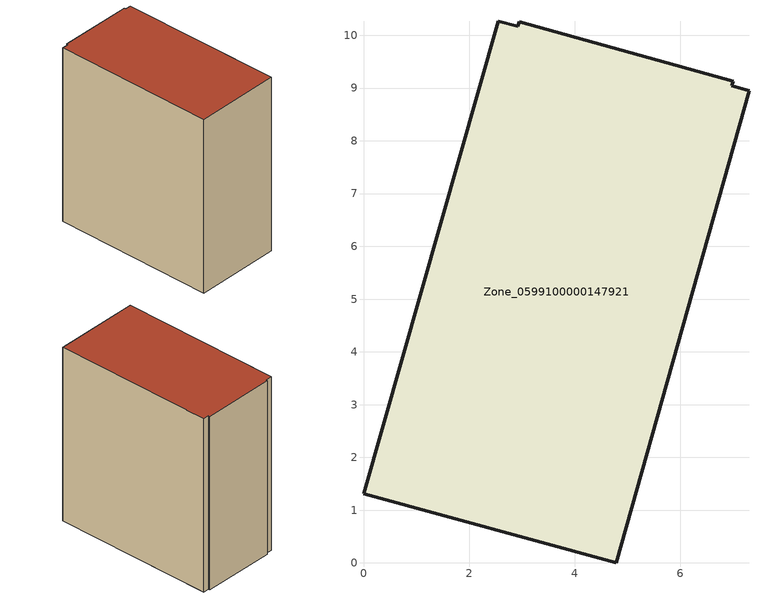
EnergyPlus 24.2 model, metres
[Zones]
Zone_0599100000147921
 floor ground (C_G): 2.56,10.27 2.92,10.17 2.95,10.26 7,9.13 6.98,9.04 7.31,8.95 4.79,0 0,1.31 z0
 wall outside (C_F): 7,9.13 2.95,10.26 2.92,10.17 2.56,10.27 0,1.31 4.79,0 7.31,8.95 6.98,9.04 7,9.13 z0:10.22
 roof outside (C_R): 6.98,9.04 7,9.13 2.95,10.26 2.92,10.17 2.56,10.27 0,1.31 4.79,0 7.31,8.95 z10.22
[BUILDING]
Pand.0599100000147921: North Axis=0; Terrain=City; Loads Convergence Tolerance Value=0.04; Temperature Convergence Tolerance Value=0.4; Solar Distribution=FullExterior; Maximum Number of Warmup Days=25; Minimum Number of Warmup Days=1
[Site:Location]
Rotterdam.The.Hague.AP_ZH_NLD Design_Conditions: Latitude=51.96; Longitude=4.45; Time Zone=1; Elevation=-4.5
[SITE:GROUNDTEMPERATURE:BUILDINGSURFACE]
18, 18, 18, 18, 18, 18, 18, 18, 18, 18, 18, 18
[MATERIAL] Thermal Absorptance=0.9; Solar Absorptance=0.7; Visible Absorptance=0.7
Name | Roughness | Thickness | Conductivity | Density | Specific Heat
G.TI.1946 | MediumSmooth | 0.15 | 1 | 540 | 1210
F.TI.1946 | Rough | 0.3 | 0.857143 | 1920 | 840
R.TI.1946 | MediumRough | 0.2 | 0.1 | 1500 | 1000
[CONSTRUCTION]
C_G: G.TI.1946
C_F: F.TI.1946
C_R: R.TI.1946
[ZONE]
Zone_0599100000147921: Type=1; Multiplier=1; Ceiling Height=Autocalculate; Volume=Autocalculate; Floor Area=autocalculate; Part of Total Floor Area=Yes
[ZONEINFILTRATION:DESIGNFLOWRATE]
Infil_Zone_0599100000147921: Zone or ZoneList or Space or SpaceList=Zone_0599100000147921; Schedule=AlwaysOn; Design Flow Rate Calculation Method=Flow/Area; Flow Rate per Floor Area=0.003; Constant Term Coefficient=1; Temperature Term Coefficient=0; Velocity Term Coefficient=0; Velocity Squared Term Coefficient=0
[HVACTEMPLATE:ZONE:IDEALLOADSAIRSYSTEM]
Zone_0599100000147921: Maximum Heating Supply Air Temperature=50; Minimum Cooling Supply Air Temperature=13; Maximum Heating Supply Air Humidity Ratio=0.0156; Minimum Cooling Supply Air Humidity Ratio=0.0077; Heating Limit=NoLimit; Cooling Limit=NoLimit; Dehumidification Control Type=ConstantSensibleHeatRatio; Cooling Sensible Heat Ratio=0.7; Dehumidification Setpoint=60; Humidification Control Type=None; Humidification Setpoint=30; Outdoor Air Method=None; Outdoor Air Flow Rate per Person=0.00944; Outdoor Air Flow Rate per Zone Floor Area=0; Outdoor Air Flow Rate per Zone=0; Demand Controlled Ventilation Type=None; Outdoor Air Economizer Type=NoEconomizer; Heat Recovery Type=None; Sensible Heat Recovery Effectiveness=0.7; Latent Heat Recovery Effectiveness=0.65
[ZONECONTROL:THERMOSTAT]
ThermostatControl_Zone_0599100000147921: Zone or ZoneList=Zone_0599100000147921; Control Type Schedule=DualSetpointControlType; Control 1=Thermostat_Zone_0599100000147921; Temperature Difference Between Cutout And Setpoint=0
[THERMOSTATSETPOINT:DUALSETPOINT]
Thermostat_Zone_0599100000147921: Heating Setpoint Temperature Schedule=HeatingSetpoint_Zone_0599100000147921; Cooling Setpoint Temperature Schedule=CoolingSetpoint_Zone_0599100000147921
[SCHEDULE:COMPACT]
HeatingSetpoint_Zone_0599100000147921: Through: 12/31, For: AllDays, Until: 24:00, 21
CoolingSetpoint_Zone_0599100000147921: Through: 12/31, For: AllDays, Until: 24:00, 24
DualSetpointControlType: Through: 12/31, For: AllDays, Until: 24:00, 4
AlwaysOn: Through: 12/31, For: AllDays, Until: 24:00, 1
